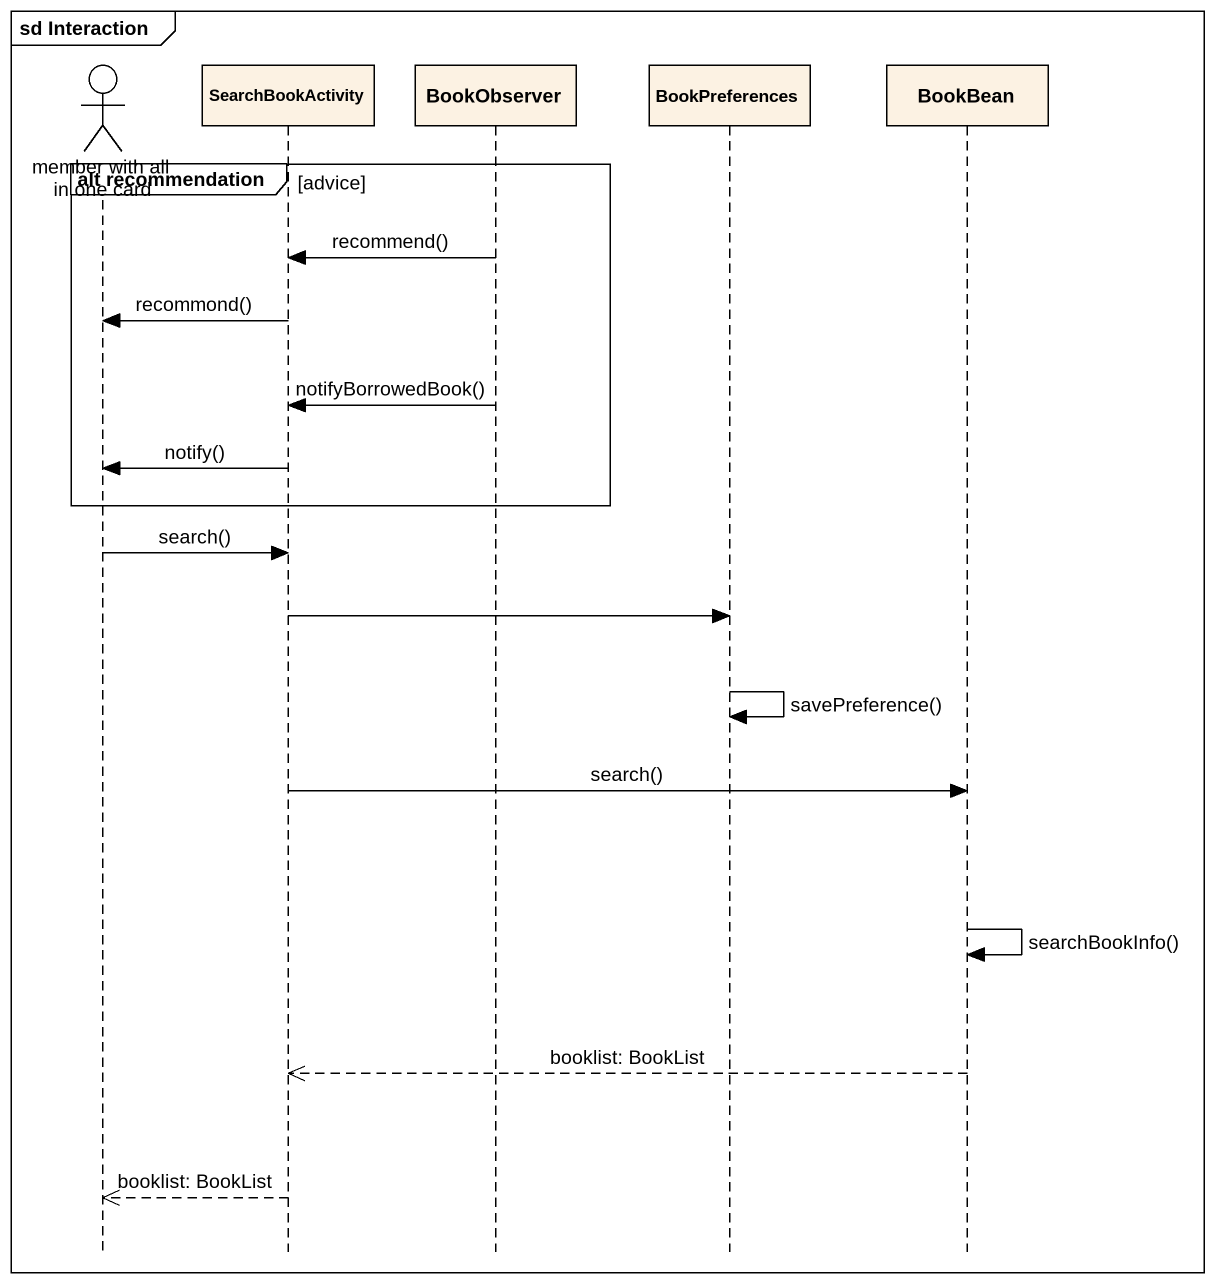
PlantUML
@startuml
mainframe sd Interaction
hide footbox
actor "member with all in one card" as member_with_all_in_one_card
participant SearchBookActivity
participant BookObserver
participant BookPreferences
participant BookBean

group alt recommendation [advice]
  BookObserver -> SearchBookActivity : recommend()
  SearchBookActivity -> member_with_all_in_one_card : recommond()
  BookObserver -> SearchBookActivity : notifyBorrowedBook()
  SearchBookActivity -> member_with_all_in_one_card : notify()
end
member_with_all_in_one_card -> SearchBookActivity : search()
SearchBookActivity -> BookPreferences
BookPreferences -> BookPreferences : savePreference()
SearchBookActivity -> BookBean : search()
BookBean -> BookBean : searchBookInfo()
BookBean -->> SearchBookActivity : booklist: BookList
SearchBookActivity -->> member_with_all_in_one_card : booklist: BookList
@enduml
